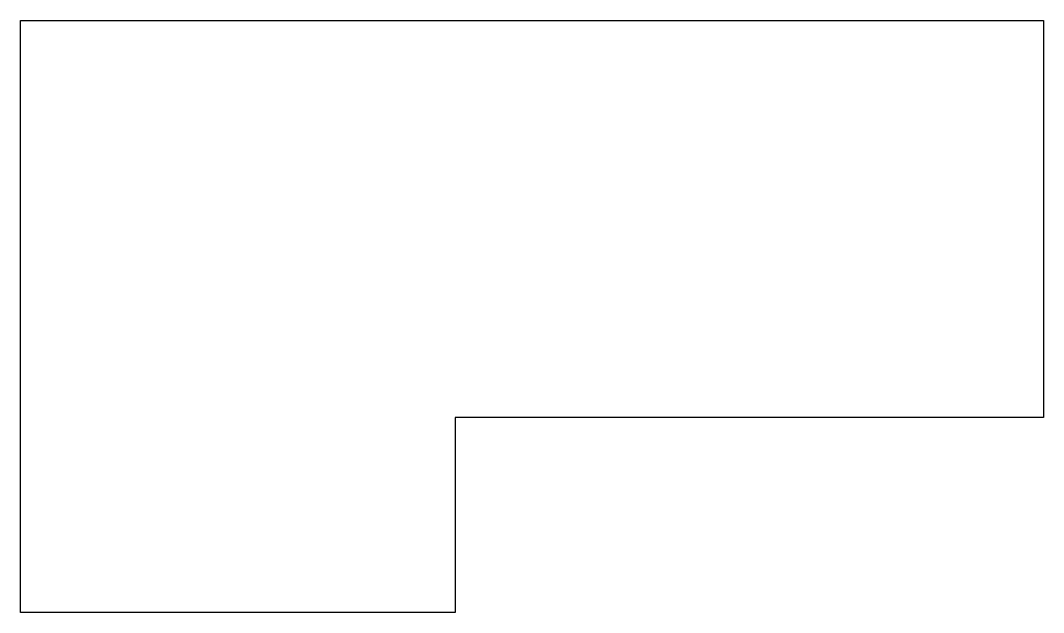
# Model space of a CAD drawing. Extents: x 11.5 to 103, y 194.1 to 247.1.
import ezdxf

# ---------------------------------------------------------------- set-up
doc = ezdxf.new("R2010")
doc.units = 0
doc.layers.add('Layer_1', color=7, linetype='CONTINUOUS')

msp = doc.modelspace()

# ---------------------------------------------------------------- linework, layer by layer
at = {"layer": 'Layer_1', "color": 7}
msp.add_lwpolyline([(103.04929, 247.142106), (103.04929, 211.594405), (50.403413, 211.594405), (50.403413, 194.12365), (11.501393, 194.12365), (11.501393, 247.142106)], close=True, dxfattribs=at)

doc.saveas('drawing.dxf')
